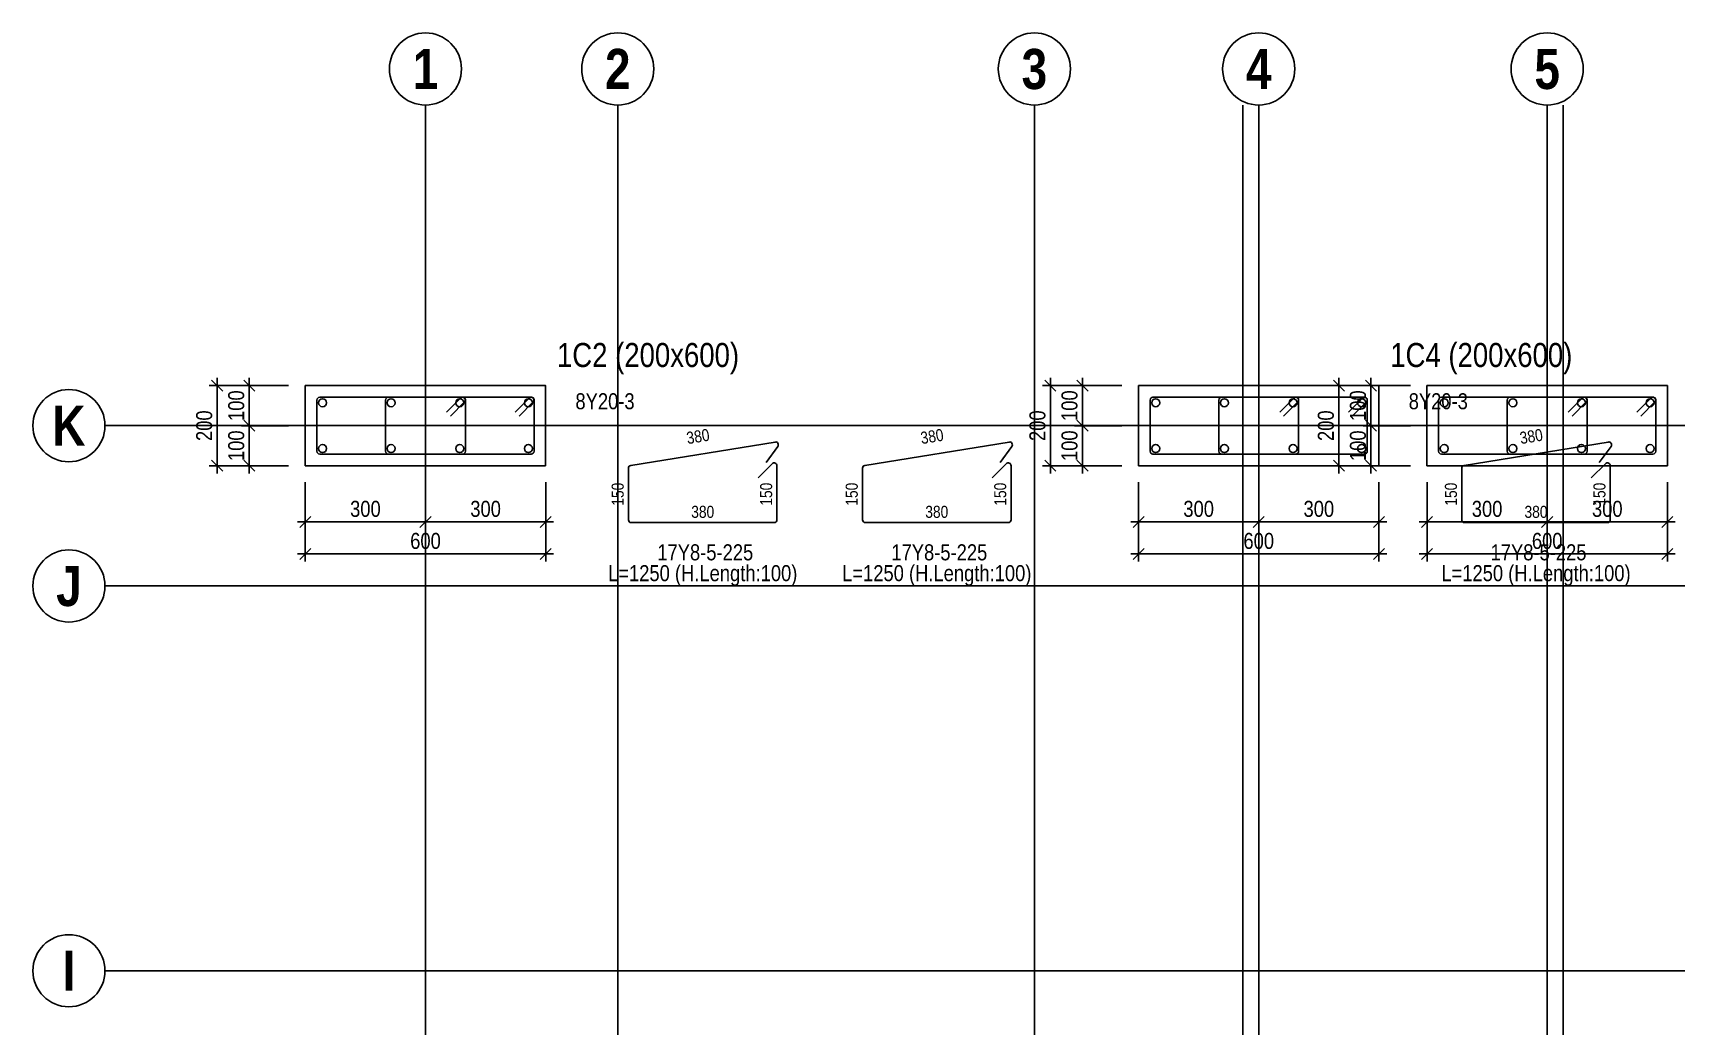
# Model space of a CAD drawing. Extents: x 0 to 206258, y -403073 to 0.
# Drawn here: x 11714 to 21969, y -64533 to -58338 of the extents above; entities that cross this region are included whole.
import ezdxf
from ezdxf.enums import TextEntityAlignment as Align
from ezdxf.lldxf.tags import DXFTag

# ---------------------------------------------------------------- set-up
doc = ezdxf.new("R2010")
doc.units = 0
doc.header["$LTSCALE"] = 1000
for name, color, linetype in [('Axis Circle(Dir 1)', 150, 'Continuous'), ('Axis Circle(Dir 2)', 150, 'Continuous'), ('Axis Label(Dir 1)', 7, 'Continuous'), ('Axis Label(Dir 2)', 7, 'Continuous'), ('Axis Line(Dir 1)', 8, 'CENTER2'), ('Axis Line(Dir 2)', 150, 'CENTER2'), ('Column Line(D)', 1, 'Continuous'), ('Dimension Line', 5, 'Continuous'), ('Link Line', 3, 'Continuous'), ('Rebar Length Text', 8, 'Continuous'), ('Rebar Line', 7, 'Continuous'), ('Top Rebar Label', 6, 'Continuous')]:
    doc.layers.add(name, color=color, linetype=linetype)
for name, color, linetype, true_color in [('Column Label(D)', 12, 'Continuous', 0xbd0000), ('Ghost Axis Line', 254, 'Continuous', 0xbebebe), ('Link Label', 94, 'Continuous', 0x008100), ('Link Length Text', 94, 'Continuous', 0x008100)]:
    doc.layers.add(name, color=color, linetype=linetype, true_color=true_color)
doc.styles.add('Axis Label(Dir 1)', font='ARIALNB.TTF', dxfattribs={"height": 250})
doc.styles.add('Axis Label(Dir 2)', font='ARIALNB.TTF', dxfattribs={"height": 250})
doc.styles.add('Column Label(D)', font='ARIALN.TTF', dxfattribs={"height": 150})
doc.styles.add('Dimension Text', font='ARIALN.TTF', dxfattribs={"height": 100})
doc.styles.add('Link Label', font='ARIALN.TTF', dxfattribs={"height": 100})
doc.styles.add('Link Length Text', font='ARIALN.TTF', dxfattribs={"height": 100})
doc.styles.add('Rebar Length Text', font='ARIALN.TTF', dxfattribs={"height": 75})
doc.styles.add('Top Rebar Label', font='ARIALN.TTF', dxfattribs={"height": 100})
tags = doc.linetypes.add('CENTER2', pattern=[1.125, 0.75, -0.125, 0.125, -0.125]).pattern_tags.tags
tags[10:11] = [DXFTag(74, 4), DXFTag(75, 0), DXFTag(340, '0'), DXFTag(46, 0.0), DXFTag(50, 0.0), DXFTag(44, 0.0), DXFTag(45, 0.0)]
tags[8:9] = [DXFTag(74, 4), DXFTag(75, 0), DXFTag(340, '0'), DXFTag(46, 0.0), DXFTag(50, 0.0), DXFTag(44, 0.0), DXFTag(45, 0.0)]
tags[6:7] = [DXFTag(74, 4), DXFTag(75, 0), DXFTag(340, '0'), DXFTag(46, 0.0), DXFTag(50, 0.0), DXFTag(44, 0.0), DXFTag(45, 0.0)]
tags[4:5] = [DXFTag(74, 4), DXFTag(75, 0), DXFTag(340, '0'), DXFTag(46, 0.0), DXFTag(50, 0.0), DXFTag(44, 0.0), DXFTag(45, 0.0)]
doc.dimstyles.new('COLUMNAPP', dxfattribs={"dimtxt": 100, "dimasz": 30, "dimexe": 48.3, "dimexo": 103.5, "dimgap": 30, "dimtad": 1, "dimtoh": 1, "dimdec": 1, "dimlfac": 0.4, "dimdsep": 46, "dimtxsty": 'Dimension Text', "dimblk": 'PCDIM_TICK', "dimcen": 0.09, "dimclrd": 5, "dimclre": 5, "dimclrt": 5, "dimadec": 1, "dimazin": 0, "dimtp": 1, "dimtm": 1, "dimtfac": 1, "dimtdec": 4, "dimtofl": 0, "dimtmove": 0, "dimatfit": 3, "dimfxl": 1, "dimtolj": 1, "dimtzin": 0, "dimarcsym": 0})

# ---------------------------------------------------------------- blocks, each defined once
blk = doc.blocks.new('PCDIM_TICK')
at = {"layer": 'Dimension Line', "color": 0, "transparency": 33554687}
for p, q in [((1.15, 1.15), (-1.15, -1.15)), ((1.61, 0), (0, 0))]:
    blk.add_line(p, q, dxfattribs=at)
blk = doc.blocks.new('*U1305')
at = {"layer": 'Dimension Line', "color": 5, "true_color": 0x0000ff, "transparency": 16777216}
for p, q in [((18614, -61141), (18614, -61436)), ((19364, -61141), (19364, -61436)), ((18614, -61388), (19364, -61388))]:
    blk.add_line(p, q, dxfattribs=at)
at = {"layer": 'Dimension Line', "color": 5, "true_color": 0x0000ff, "transparency": 16777216, "xscale": 30, "yscale": 30, "rotation": 180.0000000000004}
blk.add_blockref('PCDIM_TICK', (18614, -61388), dxfattribs=at)
at = {"layer": 'Dimension Line', "color": 5, "true_color": 0x0000ff, "transparency": 16777216, "xscale": 30, "yscale": 30}
blk.add_blockref('PCDIM_TICK', (19364, -61388), dxfattribs=at)
at = {"layer": 'Dimension Line', "color": 5, "true_color": 0x0000ff, "transparency": 16777216, "insert": (18989, -61358), "char_height": 100, "width": 181.5, "attachment_point": 8, "style": 'Dimension Text'}
blk.add_mtext('300', dxfattribs=at)
blk = doc.blocks.new('*U1306')
at = {"layer": 'Dimension Line', "color": 5, "true_color": 0x0000ff, "transparency": 16777216}
for p, q in [((19364, -61141), (19364, -61436)), ((20114, -61141), (20114, -61436)), ((19364, -61388), (20114, -61388))]:
    blk.add_line(p, q, dxfattribs=at)
at = {"layer": 'Dimension Line', "color": 5, "true_color": 0x0000ff, "transparency": 16777216, "xscale": 30, "yscale": 30, "rotation": 180.0000000000004}
blk.add_blockref('PCDIM_TICK', (19364, -61388), dxfattribs=at)
at = {"layer": 'Dimension Line', "color": 5, "true_color": 0x0000ff, "transparency": 16777216, "xscale": 30, "yscale": 30}
blk.add_blockref('PCDIM_TICK', (20114, -61388), dxfattribs=at)
at = {"layer": 'Dimension Line', "color": 5, "true_color": 0x0000ff, "transparency": 16777216, "insert": (19739, -61358), "char_height": 100, "width": 181.5, "attachment_point": 8, "style": 'Dimension Text'}
blk.add_mtext('300', dxfattribs=at)
blk = doc.blocks.new('*U1307')
at = {"layer": 'Dimension Line', "color": 5, "true_color": 0x0000ff, "transparency": 16777216}
for p, q in [((18614, -61141), (18614, -61636)), ((20114, -61141), (20114, -61636)), ((18614, -61588), (20114, -61588))]:
    blk.add_line(p, q, dxfattribs=at)
at = {"layer": 'Dimension Line', "color": 5, "true_color": 0x0000ff, "transparency": 16777216, "xscale": 30, "yscale": 30, "rotation": 180.0000000000004}
blk.add_blockref('PCDIM_TICK', (18614, -61588), dxfattribs=at)
at = {"layer": 'Dimension Line', "color": 5, "true_color": 0x0000ff, "transparency": 16777216, "xscale": 30, "yscale": 30}
blk.add_blockref('PCDIM_TICK', (20114, -61588), dxfattribs=at)
at = {"layer": 'Dimension Line', "color": 5, "true_color": 0x0000ff, "transparency": 16777216, "insert": (19364, -61558), "char_height": 100, "width": 181.97, "attachment_point": 8, "style": 'Dimension Text'}
blk.add_mtext('600', dxfattribs=at)
blk = doc.blocks.new('*U1308')
at = {"layer": 'Dimension Line', "color": 5, "true_color": 0x0000ff, "transparency": 16777216}
for p, q in [((18510, -60788), (18215, -60788)), ((18264, -61038), (18264, -60788)), ((18510, -61038), (18215, -61038))]:
    blk.add_line(p, q, dxfattribs=at)
at = {"layer": 'Dimension Line', "color": 5, "true_color": 0x0000ff, "transparency": 16777216, "xscale": 30, "yscale": 30}
for p, rotation in [((18264, -60788), 89.99999999999447), ((18264, -61038), 269.9999999999834)]:
    blk.add_blockref('PCDIM_TICK', p, dxfattribs=dict(at, rotation=rotation))
at = {"layer": 'Dimension Line', "color": 5, "true_color": 0x0000ff, "transparency": 16777216, "insert": (18234, -60913), "char_height": 100, "width": 173.93, "attachment_point": 8, "rotation": 90, "style": 'Dimension Text'}
blk.add_mtext('100', dxfattribs=at)
blk = doc.blocks.new('*U1309')
at = {"layer": 'Dimension Line', "color": 5, "true_color": 0x0000ff, "transparency": 16777216}
for p, q in [((18510, -60538), (18215, -60538)), ((18264, -60788), (18264, -60538)), ((18510, -60788), (18215, -60788))]:
    blk.add_line(p, q, dxfattribs=at)
at = {"layer": 'Dimension Line', "color": 5, "true_color": 0x0000ff, "transparency": 16777216, "xscale": 30, "yscale": 30}
for p, rotation in [((18264, -60538), 89.99999999999447), ((18264, -60788), 269.9999999999834)]:
    blk.add_blockref('PCDIM_TICK', p, dxfattribs=dict(at, rotation=rotation))
at = {"layer": 'Dimension Line', "color": 5, "true_color": 0x0000ff, "transparency": 16777216, "insert": (18234, -60663), "char_height": 100, "width": 173.93, "attachment_point": 8, "rotation": 90, "style": 'Dimension Text'}
blk.add_mtext('100', dxfattribs=at)
blk = doc.blocks.new('*U1310')
at = {"layer": 'Dimension Line', "color": 5, "true_color": 0x0000ff, "transparency": 16777216}
for p, q in [((18510, -60538), (18015, -60538)), ((18064, -61038), (18064, -60538)), ((18510, -61038), (18015, -61038))]:
    blk.add_line(p, q, dxfattribs=at)
at = {"layer": 'Dimension Line', "color": 5, "true_color": 0x0000ff, "transparency": 16777216, "xscale": 30, "yscale": 30}
for p, rotation in [((18064, -60538), 89.99999999999447), ((18064, -61038), 269.9999999999834)]:
    blk.add_blockref('PCDIM_TICK', p, dxfattribs=dict(at, rotation=rotation))
at = {"layer": 'Dimension Line', "color": 5, "true_color": 0x0000ff, "transparency": 16777216, "insert": (18034, -60788), "char_height": 100, "width": 182.77, "attachment_point": 8, "rotation": 90, "style": 'Dimension Text'}
blk.add_mtext('200', dxfattribs=at)
blk = doc.blocks.new('*U1311')
at = {"layer": 'Dimension Line', "color": 5, "true_color": 0x0000ff, "transparency": 16777216}
for p, q in [((20414, -61141), (20414, -61436)), ((21164, -61141), (21164, -61436)), ((20414, -61388), (21164, -61388))]:
    blk.add_line(p, q, dxfattribs=at)
at = {"layer": 'Dimension Line', "color": 5, "true_color": 0x0000ff, "transparency": 16777216, "xscale": 30, "yscale": 30, "rotation": 180.0000000000004}
blk.add_blockref('PCDIM_TICK', (20414, -61388), dxfattribs=at)
at = {"layer": 'Dimension Line', "color": 5, "true_color": 0x0000ff, "transparency": 16777216, "xscale": 30, "yscale": 30}
blk.add_blockref('PCDIM_TICK', (21164, -61388), dxfattribs=at)
at = {"layer": 'Dimension Line', "color": 5, "true_color": 0x0000ff, "transparency": 16777216, "insert": (20789, -61358), "char_height": 100, "width": 181.5, "attachment_point": 8, "style": 'Dimension Text'}
blk.add_mtext('300', dxfattribs=at)
blk = doc.blocks.new('*U1312')
at = {"layer": 'Dimension Line', "color": 5, "true_color": 0x0000ff, "transparency": 16777216}
for p, q in [((21164, -61141), (21164, -61436)), ((21914, -61141), (21914, -61436)), ((21164, -61388), (21914, -61388))]:
    blk.add_line(p, q, dxfattribs=at)
at = {"layer": 'Dimension Line', "color": 5, "true_color": 0x0000ff, "transparency": 16777216, "xscale": 30, "yscale": 30, "rotation": 180.0000000000004}
blk.add_blockref('PCDIM_TICK', (21164, -61388), dxfattribs=at)
at = {"layer": 'Dimension Line', "color": 5, "true_color": 0x0000ff, "transparency": 16777216, "xscale": 30, "yscale": 30}
blk.add_blockref('PCDIM_TICK', (21914, -61388), dxfattribs=at)
at = {"layer": 'Dimension Line', "color": 5, "true_color": 0x0000ff, "transparency": 16777216, "insert": (21539, -61358), "char_height": 100, "width": 181.5, "attachment_point": 8, "style": 'Dimension Text'}
blk.add_mtext('300', dxfattribs=at)
blk = doc.blocks.new('*U1313')
at = {"layer": 'Dimension Line', "color": 5, "true_color": 0x0000ff, "transparency": 16777216}
for p, q in [((20414, -61141), (20414, -61636)), ((21914, -61141), (21914, -61636)), ((20414, -61588), (21914, -61588))]:
    blk.add_line(p, q, dxfattribs=at)
at = {"layer": 'Dimension Line', "color": 5, "true_color": 0x0000ff, "transparency": 16777216, "xscale": 30, "yscale": 30, "rotation": 180.0000000000004}
blk.add_blockref('PCDIM_TICK', (20414, -61588), dxfattribs=at)
at = {"layer": 'Dimension Line', "color": 5, "true_color": 0x0000ff, "transparency": 16777216, "xscale": 30, "yscale": 30}
blk.add_blockref('PCDIM_TICK', (21914, -61588), dxfattribs=at)
at = {"layer": 'Dimension Line', "color": 5, "true_color": 0x0000ff, "transparency": 16777216, "insert": (21164, -61558), "char_height": 100, "width": 181.97, "attachment_point": 8, "style": 'Dimension Text'}
blk.add_mtext('600', dxfattribs=at)
blk = doc.blocks.new('*U1314')
at = {"layer": 'Dimension Line', "color": 5, "true_color": 0x0000ff, "transparency": 16777216}
for p, q in [((20310, -60788), (20015, -60788)), ((20064, -61038), (20064, -60788)), ((20310, -61038), (20015, -61038))]:
    blk.add_line(p, q, dxfattribs=at)
at = {"layer": 'Dimension Line', "color": 5, "true_color": 0x0000ff, "transparency": 16777216, "xscale": 30, "yscale": 30}
for p, rotation in [((20064, -60788), 89.99999999999447), ((20064, -61038), 269.9999999999834)]:
    blk.add_blockref('PCDIM_TICK', p, dxfattribs=dict(at, rotation=rotation))
at = {"layer": 'Dimension Line', "color": 5, "true_color": 0x0000ff, "transparency": 16777216, "insert": (20034, -60913), "char_height": 100, "width": 173.93, "attachment_point": 8, "rotation": 90, "style": 'Dimension Text'}
blk.add_mtext('100', dxfattribs=at)
blk = doc.blocks.new('*U1315')
at = {"layer": 'Dimension Line', "color": 5, "true_color": 0x0000ff, "transparency": 16777216}
for p, q in [((20310, -60538), (20015, -60538)), ((20064, -60788), (20064, -60538)), ((20310, -60788), (20015, -60788))]:
    blk.add_line(p, q, dxfattribs=at)
at = {"layer": 'Dimension Line', "color": 5, "true_color": 0x0000ff, "transparency": 16777216, "xscale": 30, "yscale": 30}
for p, rotation in [((20064, -60538), 89.99999999999447), ((20064, -60788), 269.9999999999834)]:
    blk.add_blockref('PCDIM_TICK', p, dxfattribs=dict(at, rotation=rotation))
at = {"layer": 'Dimension Line', "color": 5, "true_color": 0x0000ff, "transparency": 16777216, "insert": (20034, -60663), "char_height": 100, "width": 173.93, "attachment_point": 8, "rotation": 90, "style": 'Dimension Text'}
blk.add_mtext('100', dxfattribs=at)
blk = doc.blocks.new('*U1316')
at = {"layer": 'Dimension Line', "color": 5, "true_color": 0x0000ff, "transparency": 16777216}
for p, q in [((20310, -60538), (19815, -60538)), ((19864, -61038), (19864, -60538)), ((20310, -61038), (19815, -61038))]:
    blk.add_line(p, q, dxfattribs=at)
at = {"layer": 'Dimension Line', "color": 5, "true_color": 0x0000ff, "transparency": 16777216, "xscale": 30, "yscale": 30}
for p, rotation in [((19864, -60538), 89.99999999999447), ((19864, -61038), 269.9999999999834)]:
    blk.add_blockref('PCDIM_TICK', p, dxfattribs=dict(at, rotation=rotation))
at = {"layer": 'Dimension Line', "color": 5, "true_color": 0x0000ff, "transparency": 16777216, "insert": (19834, -60788), "char_height": 100, "width": 182.77, "attachment_point": 8, "rotation": 90, "style": 'Dimension Text'}
blk.add_mtext('200', dxfattribs=at)
blk = doc.blocks.new('*U1425')
at = {"layer": 'Dimension Line', "color": 5, "true_color": 0x0000ff, "transparency": 16777216}
for p, q in [((13414, -61141), (13414, -61436)), ((14164, -61141), (14164, -61436)), ((13414, -61388), (14164, -61388))]:
    blk.add_line(p, q, dxfattribs=at)
at = {"layer": 'Dimension Line', "color": 5, "true_color": 0x0000ff, "transparency": 16777216, "xscale": 30, "yscale": 30, "rotation": 180.0000000000004}
blk.add_blockref('PCDIM_TICK', (13414, -61388), dxfattribs=at)
at = {"layer": 'Dimension Line', "color": 5, "true_color": 0x0000ff, "transparency": 16777216, "xscale": 30, "yscale": 30}
blk.add_blockref('PCDIM_TICK', (14164, -61388), dxfattribs=at)
at = {"layer": 'Dimension Line', "color": 5, "true_color": 0x0000ff, "transparency": 16777216, "insert": (13789, -61358), "char_height": 100, "width": 181.5, "attachment_point": 8, "style": 'Dimension Text'}
blk.add_mtext('300', dxfattribs=at)
blk = doc.blocks.new('*U1426')
at = {"layer": 'Dimension Line', "color": 5, "true_color": 0x0000ff, "transparency": 16777216}
for p, q in [((14164, -61141), (14164, -61436)), ((14914, -61141), (14914, -61436)), ((14164, -61388), (14914, -61388))]:
    blk.add_line(p, q, dxfattribs=at)
at = {"layer": 'Dimension Line', "color": 5, "true_color": 0x0000ff, "transparency": 16777216, "xscale": 30, "yscale": 30, "rotation": 180.0000000000004}
blk.add_blockref('PCDIM_TICK', (14164, -61388), dxfattribs=at)
at = {"layer": 'Dimension Line', "color": 5, "true_color": 0x0000ff, "transparency": 16777216, "xscale": 30, "yscale": 30}
blk.add_blockref('PCDIM_TICK', (14914, -61388), dxfattribs=at)
at = {"layer": 'Dimension Line', "color": 5, "true_color": 0x0000ff, "transparency": 16777216, "insert": (14539, -61358), "char_height": 100, "width": 181.5, "attachment_point": 8, "style": 'Dimension Text'}
blk.add_mtext('300', dxfattribs=at)
blk = doc.blocks.new('*U1427')
at = {"layer": 'Dimension Line', "color": 5, "true_color": 0x0000ff, "transparency": 16777216}
for p, q in [((13414, -61141), (13414, -61636)), ((14914, -61141), (14914, -61636)), ((13414, -61588), (14914, -61588))]:
    blk.add_line(p, q, dxfattribs=at)
at = {"layer": 'Dimension Line', "color": 5, "true_color": 0x0000ff, "transparency": 16777216, "xscale": 30, "yscale": 30, "rotation": 180.0000000000004}
blk.add_blockref('PCDIM_TICK', (13414, -61588), dxfattribs=at)
at = {"layer": 'Dimension Line', "color": 5, "true_color": 0x0000ff, "transparency": 16777216, "xscale": 30, "yscale": 30}
blk.add_blockref('PCDIM_TICK', (14914, -61588), dxfattribs=at)
at = {"layer": 'Dimension Line', "color": 5, "true_color": 0x0000ff, "transparency": 16777216, "insert": (14164, -61558), "char_height": 100, "width": 181.97, "attachment_point": 8, "style": 'Dimension Text'}
blk.add_mtext('600', dxfattribs=at)
blk = doc.blocks.new('*U1428')
at = {"layer": 'Dimension Line', "color": 5, "true_color": 0x0000ff, "transparency": 16777216}
for p, q in [((13310, -60788), (13015, -60788)), ((13064, -61038), (13064, -60788)), ((13310, -61038), (13015, -61038))]:
    blk.add_line(p, q, dxfattribs=at)
at = {"layer": 'Dimension Line', "color": 5, "true_color": 0x0000ff, "transparency": 16777216, "xscale": 30, "yscale": 30}
for p, rotation in [((13064, -60788), 89.99999999999447), ((13064, -61038), 269.9999999999834)]:
    blk.add_blockref('PCDIM_TICK', p, dxfattribs=dict(at, rotation=rotation))
at = {"layer": 'Dimension Line', "color": 5, "true_color": 0x0000ff, "transparency": 16777216, "insert": (13034, -60913), "char_height": 100, "width": 173.93, "attachment_point": 8, "rotation": 90, "style": 'Dimension Text'}
blk.add_mtext('100', dxfattribs=at)
blk = doc.blocks.new('*U1429')
at = {"layer": 'Dimension Line', "color": 5, "true_color": 0x0000ff, "transparency": 16777216}
for p, q in [((13310, -60538), (13015, -60538)), ((13064, -60788), (13064, -60538)), ((13310, -60788), (13015, -60788))]:
    blk.add_line(p, q, dxfattribs=at)
at = {"layer": 'Dimension Line', "color": 5, "true_color": 0x0000ff, "transparency": 16777216, "xscale": 30, "yscale": 30}
for p, rotation in [((13064, -60538), 89.99999999999447), ((13064, -60788), 269.9999999999834)]:
    blk.add_blockref('PCDIM_TICK', p, dxfattribs=dict(at, rotation=rotation))
at = {"layer": 'Dimension Line', "color": 5, "true_color": 0x0000ff, "transparency": 16777216, "insert": (13034, -60663), "char_height": 100, "width": 173.93, "attachment_point": 8, "rotation": 90, "style": 'Dimension Text'}
blk.add_mtext('100', dxfattribs=at)
blk = doc.blocks.new('*U1430')
at = {"layer": 'Dimension Line', "color": 5, "true_color": 0x0000ff, "transparency": 16777216}
for p, q in [((13310, -60538), (12815, -60538)), ((12864, -61038), (12864, -60538)), ((13310, -61038), (12815, -61038))]:
    blk.add_line(p, q, dxfattribs=at)
at = {"layer": 'Dimension Line', "color": 5, "true_color": 0x0000ff, "transparency": 16777216, "xscale": 30, "yscale": 30}
for p, rotation in [((12864, -60538), 89.99999999999447), ((12864, -61038), 269.9999999999834)]:
    blk.add_blockref('PCDIM_TICK', p, dxfattribs=dict(at, rotation=rotation))
at = {"layer": 'Dimension Line', "color": 5, "true_color": 0x0000ff, "transparency": 16777216, "insert": (12834, -60788), "char_height": 100, "width": 182.77, "attachment_point": 8, "rotation": 90, "style": 'Dimension Text'}
blk.add_mtext('200', dxfattribs=at)

msp = doc.modelspace()

# ---------------------------------------------------------------- linework, layer by layer
at = {"layer": 'Axis Circle(Dir 1)', "transparency": 33554687}
for centre in [(11938.79, -60787.707), (11938.79, -61787.707), (11938.79, -64187.707)]:
    msp.add_circle(centre, 225, dxfattribs=at)
at = {"layer": 'Axis Circle(Dir 2)', "transparency": 33554687}
for centre in [(14163.79, -58562.707), (15363.79, -58562.707), (17963.79, -58562.707), (19363.79, -58562.707), (21163.79, -58562.707)]:
    msp.add_circle(centre, 225, dxfattribs=at)
at = {"layer": 'Axis Line(Dir 1)', "transparency": 33554687}
for points in [[(12163.79, -60787.707), (29963.79, -60787.707)], [(12163.79, -61787.707), (29963.79, -61787.707)], [(12163.79, -64187.707), (29963.79, -64187.707)]]:
    msp.add_lwpolyline(points, dxfattribs=at)
at = {"layer": 'Axis Line(Dir 2)', "transparency": 33554687}
for points in [[(14163.79, -82587.707), (14163.79, -58787.707)], [(15363.79, -82587.707), (15363.79, -58787.707)], [(17963.79, -82587.707), (17963.79, -58787.707)], [(19363.79, -82587.707), (19363.79, -58787.707)], [(21163.79, -82587.707), (21163.79, -58787.707)]]:
    msp.add_lwpolyline(points, dxfattribs=at)
at = {"layer": 'Column Line(D)', "transparency": 33554687}
for points in [[(14913.79, -61037.707), (14913.79, -60537.707), (13413.79, -60537.707), (13413.79, -61037.707)], [(20113.79, -61037.707), (20113.79, -60537.707), (18613.79, -60537.707), (18613.79, -61037.707)], [(21913.79, -61037.707), (21913.79, -60537.707), (20413.79, -60537.707), (20413.79, -61037.707)]]:
    msp.add_lwpolyline(points, close=True, dxfattribs=at)
at = {"layer": 'Ghost Axis Line', "transparency": 33554687}
for points in [[(19263.79, -82587.707), (19263.79, -58787.707)], [(21263.79, -82587.707), (21263.79, -58787.707)]]:
    msp.add_lwpolyline(points, dxfattribs=at)
at = {"layer": 'Link Line', "transparency": 33554687}
for points in [[(14319.443, -60728.469), (14407.831, -60640.081, 0.668178638), (14395.457, -60610.207), (13503.79, -60610.207, 0.414213562), (13486.29, -60627.707), (13486.29, -60947.707, 0.414213562), (13503.79, -60965.207), (14395.457, -60965.207, 0.414213562), (14412.957, -60947.707), (14412.957, -60627.707, 0.668178638), (14383.083, -60615.332), (14294.694, -60703.721)], [(14747.776, -60728.469), (14836.165, -60640.081, 0.668178638), (14823.79, -60610.207), (13932.124, -60610.207, 0.414213562), (13914.624, -60627.707), (13914.624, -60947.707, 0.414213562), (13932.124, -60965.207), (14823.79, -60965.207, 0.414213562), (14841.29, -60947.707), (14841.29, -60627.707, 0.668178638), (14811.416, -60615.332), (14723.028, -60703.721)], [(19519.443, -60728.469), (19607.831, -60640.081, 0.668178638), (19595.457, -60610.207), (18703.79, -60610.207, 0.414213562), (18686.29, -60627.707), (18686.29, -60947.707, 0.414213562), (18703.79, -60965.207), (19595.457, -60965.207, 0.414213562), (19612.957, -60947.707), (19612.957, -60627.707, 0.668178638), (19583.083, -60615.332), (19494.694, -60703.721)], [(19947.776, -60728.469), (20036.165, -60640.081, 0.668178638), (20023.79, -60610.207), (19132.124, -60610.207, 0.414213562), (19114.624, -60627.707), (19114.624, -60947.707, 0.414213562), (19132.124, -60965.207), (20023.79, -60965.207, 0.414213562), (20041.29, -60947.707), (20041.29, -60627.707, 0.668178638), (20011.416, -60615.332), (19923.028, -60703.721)], [(21319.443, -60728.469), (21407.831, -60640.081, 0.668178638), (21395.457, -60610.207), (20503.79, -60610.207, 0.414213562), (20486.29, -60627.707), (20486.29, -60947.707, 0.414213562), (20503.79, -60965.207), (21395.457, -60965.207, 0.414213562), (21412.957, -60947.707), (21412.957, -60627.707, 0.668178638), (21383.083, -60615.332), (21294.694, -60703.721)], [(21747.776, -60728.469), (21836.165, -60640.081, 0.668178638), (21823.79, -60610.207), (20932.124, -60610.207, 0.414213562), (20914.624, -60627.707), (20914.624, -60947.707, 0.414213562), (20932.124, -60965.207), (21823.79, -60965.207, 0.414213562), (21841.29, -60947.707), (21841.29, -60627.707, 0.668178638), (21811.416, -60615.332), (21723.028, -60703.721)], [(16289.372, -61018.523), (16362.501, -60917.147, 0.668178638), (16345.512, -60889.634), (15445.456, -61035.326, 0.367954403), (15430.752, -61052.602), (15430.752, -61375.207, 0.414213562), (15448.252, -61392.707), (16339.919, -61392.707, 0.414213562), (16357.419, -61375.207), (16357.419, -61037.707, 0.668178638), (16327.544, -61025.332), (16239.156, -61113.721)], [(17749.962, -61018.523), (17823.091, -60917.147, 0.668178638), (17806.102, -60889.634), (16906.046, -61035.326, 0.367954403), (16891.342, -61052.602), (16891.342, -61375.207, 0.414213562), (16908.842, -61392.707), (17800.509, -61392.707, 0.414213562), (17818.009, -61375.207), (17818.009, -61037.707, 0.668178638), (17788.134, -61025.332), (17699.746, -61113.721)], [(21489.372, -61018.523), (21562.501, -60917.147, 0.668178638), (21545.512, -60889.634), (20645.456, -61035.326, 0.367954403), (20630.752, -61052.602), (20630.752, -61375.207, 0.414213562), (20648.252, -61392.707), (21539.919, -61392.707, 0.414213562), (21557.419, -61375.207), (21557.419, -61037.707, 0.668178638), (21527.544, -61025.332), (21439.156, -61113.721)]]:
    msp.add_lwpolyline(points, format="xyb", dxfattribs=at)
at = {"layer": 'Rebar Line', "transparency": 33554687}
for centre in [(13521.29, -60645.207), (13949.624, -60645.207), (14377.957, -60645.207), (14806.29, -60645.207), (18721.29, -60645.207), (19149.624, -60645.207), (19577.957, -60645.207), (20006.29, -60645.207), (20521.29, -60645.207), (20949.624, -60645.207), (21377.957, -60645.207), (21806.29, -60645.207), (13521.29, -60930.207), (13949.624, -60930.207), (14377.957, -60930.207), (14806.29, -60930.207), (18721.29, -60930.207), (19149.624, -60930.207), (19577.957, -60930.207), (20006.29, -60930.207), (20521.29, -60930.207), (20949.624, -60930.207), (21377.957, -60930.207), (21806.29, -60930.207)]:
    msp.add_circle(centre, 25, dxfattribs=at)

# ---------------------------------------------------------------- texts
at = {"layer": 'Axis Label(Dir 1)', "transparency": 33554687, "style": 'Axis Label(Dir 1)'}
for s, p in [('K', (11938.79, -60787.707)), ('J', (11938.79, -61787.707)), ('I', (11938.79, -64187.707))]:
    msp.add_text(s, height=250, dxfattribs=at).set_placement(p, align=Align.MIDDLE_CENTER)
at = {"layer": 'Axis Label(Dir 2)', "transparency": 33554687, "style": 'Axis Label(Dir 2)'}
for s, p in [('1', (14163.79, -58562.707)), ('2', (15363.79, -58562.707)), ('3', (17963.79, -58562.707)), ('4', (19363.79, -58562.707)), ('5', (21163.79, -58562.707))]:
    msp.add_text(s, height=250, dxfattribs=at).set_placement(p, align=Align.MIDDLE_CENTER)
at = {"layer": 'Column Label(D)', "transparency": 33554687, "style": 'Column Label(D)'}
for s, p in [('1C2 (200x600)', (14984.501, -60466.996)), ('1C4 (200x600)', (20184.501, -60466.996))]:
    msp.add_text(s, height=150, dxfattribs=at).set_placement(p, align=Align.BOTTOM_LEFT)
at = {"layer": 'Link Label', "transparency": 33554687, "style": 'Link Label'}
for p in [(15894.085, -61627.707), (17354.675, -61627.707), (21094.085, -61627.707)]:
    msp.add_text(' 17Y8-5-225', height=100, dxfattribs=at).set_placement(p, align=Align.CENTER)
at = {"layer": 'Link Length Text', "transparency": 33554687, "style": 'Link Length Text'}
for p in [(15894.085, -61757.707), (17354.675, -61757.707), (21094.085, -61757.707)]:
    msp.add_text('L=1250 (H.Length:100)', height=100, dxfattribs=at).set_placement(p, align=Align.CENTER)
at = {"layer": 'Rebar Length Text', "transparency": 33554687, "style": 'Rebar Length Text'}
for s, rotation, p in [('380', 9.1947432, (15870.425, -60891.537)), ('380', 9.1947432, (17331.015, -60891.537)), ('380', 9.1947432, (21070.425, -60891.537)), ('150', 90, (15400.752, -61215.207)), ('150', 90, (16327.419, -61215.207)), ('150', 90, (16861.342, -61215.207)), ('150', 90, (17788.009, -61215.207)), ('150', 90, (20600.752, -61215.207)), ('150', 90, (21527.419, -61215.207))]:
    msp.add_text(s, height=75, rotation=rotation, dxfattribs=at).set_placement(p, align=Align.CENTER)
for p in [(15894.085, -61362.707), (17354.675, -61362.707), (21094.085, -61362.707)]:
    msp.add_text('380', height=75, dxfattribs=at).set_placement(p, align=Align.CENTER)
at = {"layer": 'Top Rebar Label', "transparency": 33554687, "style": 'Top Rebar Label'}
for p in [(15067.834, -60715.433), (20267.834, -60715.433)]:
    msp.add_text(' 8Y20-3', height=100, dxfattribs=at).set_placement(p, align=Align.BOTTOM_LEFT)

# ---------------------------------------------------------------- dimensions: what is measured, and where the dimension line sits
at = {"layer": 'Dimension Line', "transparency": 33554687}
for p1, p2, distance, picture, middle in [((13413.79, -61037.707), (13413.79, -60537.707), 550, '*U1430', (12863.79, -60787.707)), ((13413.79, -60787.707), (13413.79, -60537.707), 350, '*U1429', (13063.79, -60662.707)), ((18613.79, -61037.707), (18613.79, -60537.707), 550, '*U1310', (18063.79, -60787.707)), ((18613.79, -60787.707), (18613.79, -60537.707), 350, '*U1309', (18263.79, -60662.707)), ((20413.79, -61037.707), (20413.79, -60537.707), 550, '*U1316', (19863.79, -60787.707)), ((20413.79, -60787.707), (20413.79, -60537.707), 350, '*U1315', (20063.79, -60662.707)), ((13413.79, -61037.707), (13413.79, -60787.707), 350, '*U1428', (13063.79, -60912.707)), ((18613.79, -61037.707), (18613.79, -60787.707), 350, '*U1308', (18263.79, -60912.707)), ((20413.79, -61037.707), (20413.79, -60787.707), 350, '*U1314', (20063.79, -60912.707)), ((13413.79, -61037.707), (14163.79, -61037.707), -350, '*U1425', (13788.79, -61387.707)), ((13413.79, -61037.707), (14913.79, -61037.707), -550, '*U1427', (14163.79, -61587.707)), ((14163.79, -61037.707), (14913.79, -61037.707), -350, '*U1426', (14538.79, -61387.707)), ((18613.79, -61037.707), (19363.79, -61037.707), -350, '*U1305', (18988.79, -61387.707)), ((18613.79, -61037.707), (20113.79, -61037.707), -550, '*U1307', (19363.79, -61587.707)), ((19363.79, -61037.707), (20113.79, -61037.707), -350, '*U1306', (19738.79, -61387.707)), ((20413.79, -61037.707), (21163.79, -61037.707), -350, '*U1311', (20788.79, -61387.707)), ((20413.79, -61037.707), (21913.79, -61037.707), -550, '*U1313', (21163.79, -61587.707)), ((21163.79, -61037.707), (21913.79, -61037.707), -350, '*U1312', (21538.79, -61387.707))]:
    dim = msp.add_aligned_dim(p1=p1, p2=p2, distance=distance, dimstyle='COLUMNAPP', override={"dimscale": 1, "dimtxt": 100, "dimasz": 30, "dimexe": 48.3, "dimexo": 103.5, "dimgap": 30, "dimtad": 1, "dimtih": 0, "dimdec": 1, "dimlfac": 0.4, "dimzin": 8, "dimlunit": 2, "dimpost": '', "dimtxsty": 'Dimension Text', "dimblk": 'PCDIM_TICK', "dimse1": 0, "dimse2": 0, "dimsd2": 0, "dimclrd": 5, "dimclre": 5, "dimclrt": 5, "dimaunit": 0, "dimadec": 1, "dimazin": 0, "dimtol": 0, "dimtp": 1, "dimtm": 1, "dimtmove": 0}, dxfattribs=at)
    dim.commit()
    dim.dimension.update_dxf_attribs({"geometry": picture, "text_midpoint": middle})

doc.saveas('drawing.dxf')
